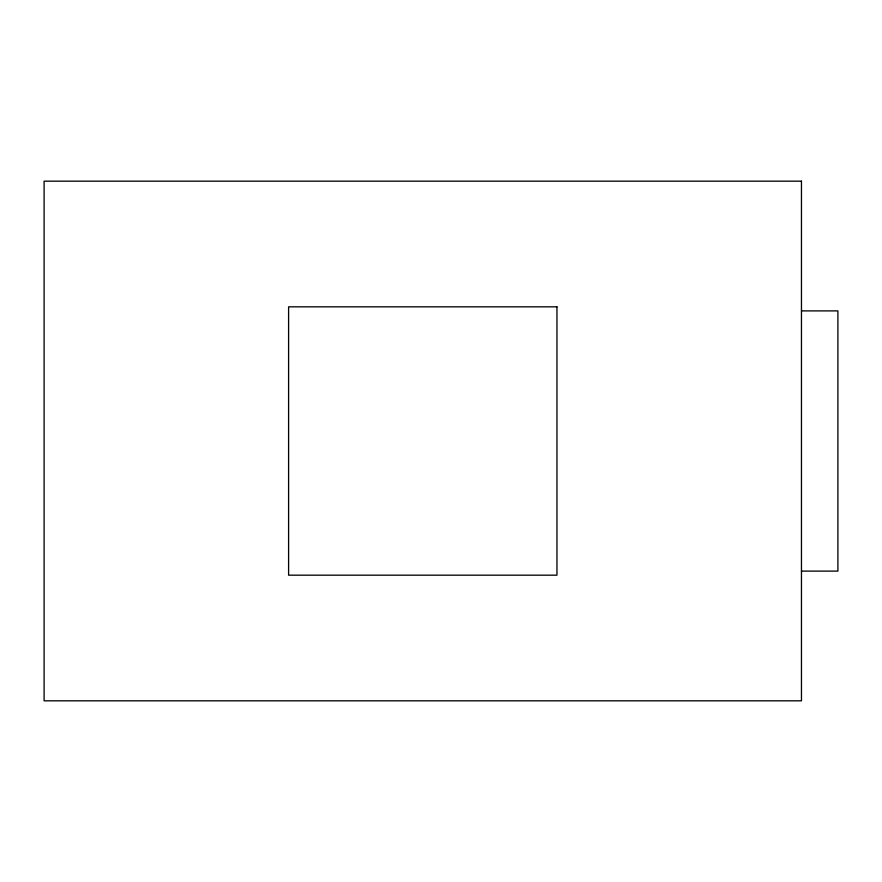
<?xml version="1.0" encoding="UTF-8"?>
<svg xmlns="http://www.w3.org/2000/svg" width="882" height="882" viewBox="0 0 882 882"><rect width="100%" height="100%" fill="white"/><g stroke="black" fill="none" stroke-linecap="round" stroke-linejoin="round"><path stroke-width="1.32" d="M801.462 310.894L837.9 310.894L837.9 571.106L801.462 571.106M801.462 181.174L44.1 181.174L44.1 700.826L801.462 700.826L801.462 181.174M556.961 306.826L288.601 306.826L288.601 575.174L556.961 575.174L556.961 306.826"/></g></svg>
